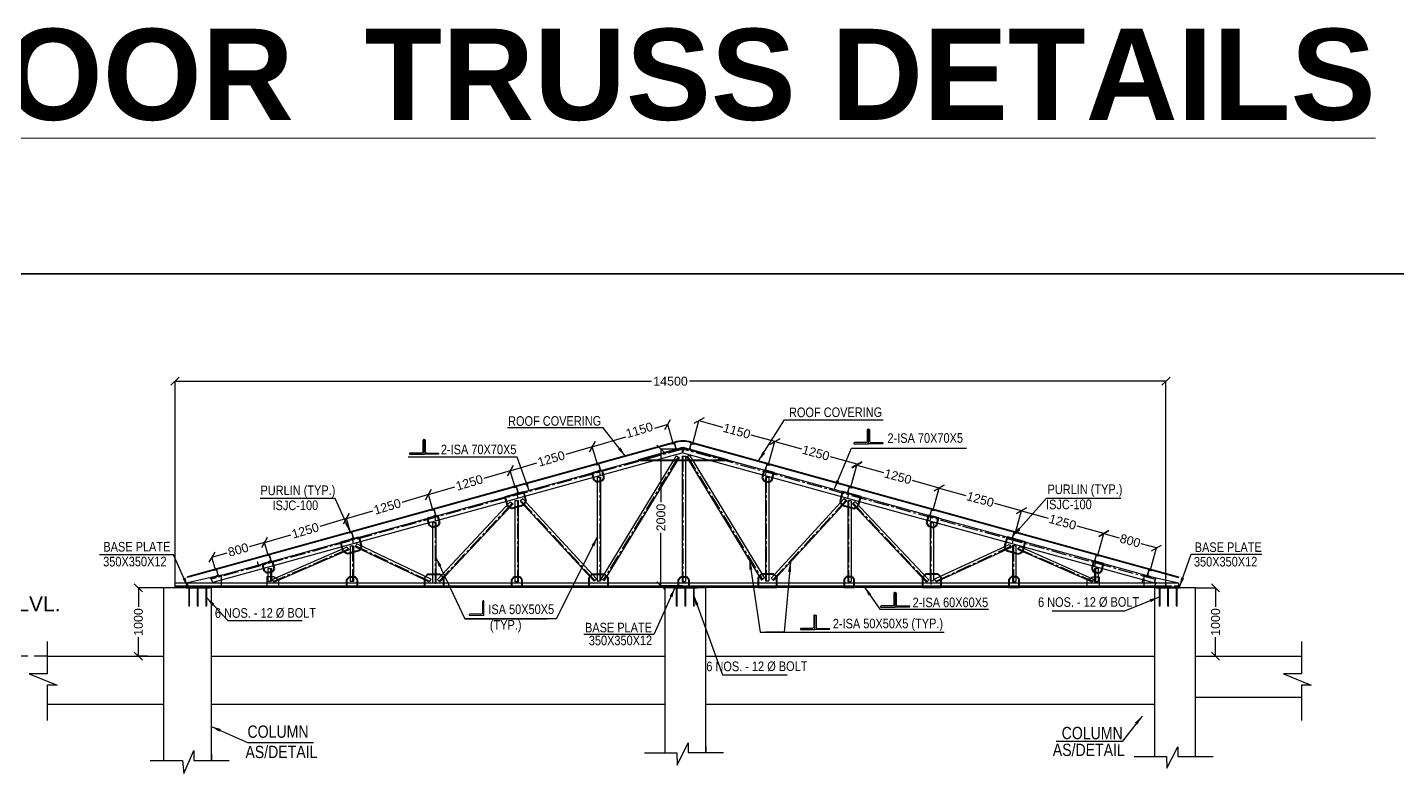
# Model space of a CAD drawing. Header units: inches. Extents: x 1789308 to 1948517, y 1504002 to 1708835.
# Drawn here: x 1866865 to 1896941, y 1580727 to 1597188 of the extents above; entities that cross this region are included whole.
import ezdxf
from ezdxf.enums import TextEntityAlignment as Align

# ---------------------------------------------------------------- set-up
doc = ezdxf.new("R2010")
doc.units = ezdxf.units.IN
doc.header["$LTSCALE"] = 0.015
doc.header["$MEASUREMENT"] = 0
doc.header["$PDMODE"] = 34
doc.header["$PDSIZE"] = -0.1
for name, pattern in [('CENTER2', [1.125, 0.75, -0.125, 0.125, -0.125]), ('DASHED2', [0.375, 0.25, -0.125]), ('{ Leader Line}', [0])]:
    doc.linetypes.add(name, pattern=pattern)
for name, color, linetype in [('DIM - GRID - STR', 7, 'Continuous'), ('DIM DEM', 191, 'Continuous'), ('ISA 75X75X6', 104, 'Continuous'), ('SHIFTING - STR', 1, 'Continuous'), ('TITLE', 7, 'Continuous')]:
    doc.layers.add(name, color=color, linetype=linetype)
for name, color, linetype, lineweight in [('PLATE', 1, 'Continuous', 25), ('TEXT', 7, 'Continuous', 5), ('TRUSS', 82, 'Continuous', 25)]:
    doc.layers.add(name, color=color, linetype=linetype, lineweight=lineweight)
doc.styles.add('arial', font='ARIALN.TTF')
doc.styles.add('ARIAL NARROW', font='ARIALN.TTF')
doc.styles.add('PRADEEP - STR', font='swissel.ttf')
doc.styles.add('ROMAND', font='arial.ttf')
doc.dimstyles.new('GRID DIM', dxfattribs={"dimtxt": 350, "dimasz": 250, "dimexe": 0.1, "dimexo": 0.1, "dimgap": 0.09, "dimtad": 0, "dimdec": 0, "dimzin": 0, "dimdsep": 46, "dimtxsty": 'PRADEEP - STR', "dimblk": 'OBLIQUE', "dimcen": 0.09, "dimclrd": 73, "dimclre": 73, "dimclrt": 256, "dimadec": 0, "dimazin": 0, "dimtfac": 1, "dimtdec": 0, "dimtofl": 0, "dimtmove": 1, "dimatfit": 3, "dimfxl": 1.25, "dimtolj": 1, "dimtzin": 0, "dimlwd": -1, "dimlwe": -1, "dimarcsym": 2})

# ---------------------------------------------------------------- blocks, each defined once
blk = doc.blocks.new('A$C533A03B5')
at = {"color": 4}
for p, q in [((-22, 100), (22, 100)), ((-22, 0), (-22, 100)), ((-22, 0), (22, 0)), ((-18, 18), (-18, 82)), ((-10, 91), (18, 95)), ((-10, 9), (18, 5)), ((22, 0), (22, 1))]:
    blk.add_line(p, q, dxfattribs=at)
for centre, radius, start, end in [((-9, 82), 9, 96, 180), ((-9, 18), 9, 180, 264), ((18, 99), 4.61, 276.5191, 8.9465), ((18, 1), 4.5, 0, 84)]:
    blk.add_arc(centre, radius, start, end, dxfattribs=at)
blk = doc.blocks.new('A$C1F354469')
at = {"layer": 'PLATE', "color": 3, "lineweight": 40}
for p, q in [((-75, 110), (-42, 149)), ((-75, 0), (-75, 110)), ((75, 0), (-75, 0)), ((-42, 149), (42, 149)), ((75, 110), (42, 149)), ((75, 110), (75, 0))]:
    blk.add_line(p, q, dxfattribs=at)
blk = doc.blocks.new('A$C67564977')
at = {"layer": 'PLATE', "color": 3, "lineweight": 40}
for p, q in [((-133, -37), (133, 37)), ((133, 37), (170, -99)), ((-95, -171), (-133, -37)), ((-35, -207), (-95, -171)), ((141, -158), (-35, -207)), ((141, -158), (170, -99))]:
    blk.add_line(p, q, dxfattribs=at)
blk = doc.blocks.new('A$C08990B8F')
at = {"layer": 'PLATE', "color": 3}
blk.add_lwpolyline([(88, 0), (88, 100), (12, 150), (-88, 150), (-88, 0)], close=True, dxfattribs=at)
blk = doc.blocks.new('A$C661F1956')
at = {"layer": 'PLATE', "color": 3, "lineweight": 40}
for p, q in [((0, 0), (-650, -183)), ((650, -179), (0, 0)), ((-650, -183), (650, -179))]:
    blk.add_line(p, q, dxfattribs=at)
blk = doc.blocks.new('A$C07EC1C7C')
at = {"layer": 'PLATE', "color": 1}
for p, q in [((-19, -5), (-517, -142)), ((516, -142), (19, -5))]:
    blk.add_line(p, q, dxfattribs=at)
at = {"layer": 'PLATE', "color": 3}
for points in [[(-6751, -2037), (-6751, -1862), (-7251, -1977), (-7251, -2037), (-6751, -2037)], [(6749, -2037), (6749, -1862), (7249, -1977), (7249, -2037), (6749, -2037)]]:
    blk.add_lwpolyline(points, dxfattribs=at)
at = {"layer": 'SHIFTING - STR', "color": 4, "ltscale": 1000}
for p, q in [((6920, -1909), (19, -5)), ((7249, -1977), (7249, -2037))]:
    blk.add_line(p, q, dxfattribs=at)
at = {"layer": 'SHIFTING - STR', "color": 5, "linetype": 'CENTER2', "ltscale": 20000}
for p, q in [((-2498, -812), (-3568, -1952)), ((-3705, -1956), (-4788, -1437))]:
    blk.add_line(p, q, dxfattribs=at)
at = {"layer": 'SHIFTING - STR', "color": 4, "ltscale": 1000}
for points in [[(-6881, -1971), (-6908, -1905), (-19, -5)], [(0, -73), (-6881, -1971)], [(-102, -119), (-1197, -1915)], [(-56, -140), (-1154, -1940)], [(-102, -119), (-56, -140)], [(0, -73), (-19, -5)], [(-14, -121), (-14, -1954)], [(-14, -121), (36, -121)], [(0, -73), (19, -5)], [(0, -73), (6901, -1977)], [(36, -121), (36, -1954)], [(97, -110), (51, -131)], [(51, -131), (1151, -1935)], [(97, -110), (1193, -1909)], [(-1255, -431), (-1255, -1947)], [(-1255, -431), (-1205, -431)], [(-1205, -431), (-1205, -1947)], [(1205, -434), (1205, -1947)], [(1255, -434), (1205, -434)], [(1255, -434), (1255, -1947)], [(-2527, -791), (-3594, -1928)], [(-2527, -791), (-2486, -820)], [(-2460, -771), (-2460, -1962)], [(-2460, -771), (-2410, -771)], [(-2410, -771), (-2410, -1962)], [(-2346, -746), (-2383, -780)], [(-1302, -1949), (-2383, -780)], [(-1265, -1915), (-2346, -746)], [(1289, -1907), (2359, -744)], [(1326, -1940), (2396, -777)], [(2359, -744), (2396, -777)], [(2410, -776), (2410, -1954)], [(2460, -776), (2410, -776)], [(2460, -776), (2460, -1954)], [(2520, -789), (2481, -820)], [(2520, -789), (3598, -1932)], [(-2486, -820), (-3557, -1962)], [(2481, -820), (3561, -1966)], [(-3665, -1092), (-3665, -1977)], [(-3665, -1092), (-3615, -1092)], [(-3615, -1092), (-3615, -1977)], [(3615, -1100), (3615, -1940)], [(3665, -1100), (3615, -1100)], [(3665, -1100), (3665, -1940)], [(-4918, -1454), (-6007, -1928)], [(-4888, -1495), (-5983, -1966)], [(-4918, -1454), (-4888, -1495)], [(-4870, -1436), (-4870, -1954)], [(-4870, -1436), (-4820, -1436)], [(-4820, -1436), (-4820, -1954)], [(-4771, -1406), (-4795, -1449)], [(-3688, -1922), (-3709, -1964), (-4795, -1449)], [(-3688, -1922), (-4771, -1406)], [(3685, -1918), (4772, -1413)], [(3706, -1961), (4806, -1452)], [(4772, -1413), (4806, -1452)], [(4869, -1436), (4819, -1436)], [(4820, -1436), (4820, -1957)], [(4869, -1436), (4870, -1957)], [(4930, -1446), (4895, -1484)], [(4895, -1484), (5986, -1960)], [(4930, -1446), (6017, -1926)], [(-6074, -1764), (-6074, -1951)], [(-6074, -1764), (-6024, -1764)], [(-6024, -1764), (-6024, -1951)], [(6024, -1764), (6024, -1958)], [(6074, -1764), (6024, -1764)], [(6074, -1764), (6074, -1958)], [(-7251, -1977), (7249, -1977)], [(-7251, -2037), (-7251, -1977)], [(-7251, -1977), (-7251, -2037)], [(-6074, -1951), (-6024, -1951)], [(-5983, -1966), (-6007, -1928)], [(-4820, -1954), (-4870, -1954)], [(-3557, -1962), (-3594, -1928)], [(-2410, -1962), (-2460, -1962)], [(-1265, -1915), (-1302, -1949)], [(-1255, -1947), (-1205, -1947)], [(-1197, -1915), (-1154, -1940)], [(-14, -1954), (36, -1954)], [(1193, -1909), (1151, -1935)], [(1205, -1947), (1255, -1947)], [(1289, -1907), (1326, -1940)], [(2410, -1954), (2460, -1954)], [(3561, -1966), (3598, -1932)], [(3615, -1940), (3665, -1940)], [(3706, -1961), (3685, -1918)], [(4820, -1957), (4870, -1957)], [(5986, -1960), (6017, -1926)], [(6024, -1958), (6074, -1958)], [(6901, -1977), (6920, -1909)], [(-7251, -2037), (7249, -2037)]]:
    blk.add_lwpolyline(points, dxfattribs=at)
at = {"layer": 'SHIFTING - STR', "color": 5, "linetype": 'CENTER2', "ltscale": 20000}
for points in [[(6915, -1928), (0, -20), (-6901, -1923)], [(-69, -134), (-1166, -1933)], [(0, -121), (0, -1954)], [(64, -125), (1162, -1928)], [(-1219, -431), (-1219, -1947)], [(1219, -434), (1219, -1947)], [(-2424, -771), (-2424, -1962)], [(-1291, -1939), (-2373, -771)], [(1316, -1931), (2386, -768)], [(2424, -776), (2424, -1954)], [(2491, -810), (3571, -1956)], [(-3629, -1092), (-3629, -2020)], [(3629, -1100), (3629, -2020)], [(-4896, -1483), (-5991, -1954)], [(-4834, -1436), (-4834, -1954)], [(3702, -1953), (4796, -1441)], [(4834, -1436), (4834, -1957)], [(4904, -1474), (5993, -1948)], [(-6038, -1764), (-6038, -1951)], [(6038, -1764), (6038, -1958)], [(-7251, -2020), (7249, -2020)]]:
    blk.add_lwpolyline(points, dxfattribs=at)
at = {"layer": 'TRUSS', "color": 1}
blk.add_line((7249, -1886), (7249, -1896), dxfattribs=at)
for points in [[(-123, 80), (-7251, -1886)], [(-120, 71), (-7251, -1896)], [(120, 71), (7249, -1896)], [(123, 80), (7249, -1886)], [(-7251, -1896), (-7251, -1886)]]:
    blk.add_lwpolyline(points, dxfattribs=at)
for radius, start, end in [(341, 68.8447, 111.1552), (331, 68.7587, 111.2413)]:
    blk.add_arc((0, -238), radius, start, end, dxfattribs=at)
at = {"layer": 'PLATE'}
for name, p in [('A$C661F1956', (0, 0)), ('A$C67564977', (-2469, -681)), ('A$C67564977', (-4876, -1345)), ('A$C08990B8F', (-6002, -2037)), ('A$C1F354469', (-4845, -2037)), ('A$C1F354469', (-2432, -2037)), ('A$C1F354469', (11, -2037))]:
    blk.add_blockref(name, p, dxfattribs=at)
for name, p, rotation in [('A$C1F354469', (-1258, -347), 195.4194213504711), ('A$C1F354469', (-3667, -1011), 195.4194213504711), ('A$C1F354469', (-6083, -1678), 195.4194213504158), ('A$C67564977', (-3641, -2037), 164.5751221282037), ('A$C67564977', (-1237, -2037), 164.5751221282037)]:
    blk.add_blockref(name, p, dxfattribs=dict(at, rotation=rotation))
at = {"layer": 'PLATE', "xscale": -1}
for name, p, rotation in [('A$C1F354469', (1258, -347), 164.5805786495289), ('A$C1F354469', (3667, -1011), 164.5805786495289), ('A$C67564977', (1237, -2037), 195.4248778717964), ('A$C67564977', (3641, -2037), 195.4248778717964), ('A$C1F354469', (6083, -1678), 164.5805786495841)]:
    blk.add_blockref(name, p, dxfattribs=dict(at, rotation=rotation))
for name, p in [('A$C67564977', (2469, -681)), ('A$C67564977', (4876, -1345)), ('A$C1F354469', (2432, -2037)), ('A$C1F354469', (4845, -2037)), ('A$C08990B8F', (6002, -2037))]:
    blk.add_blockref(name, p, dxfattribs=at)
at = {"layer": 'TRUSS', "xscale": -1, "rotation": 15.42487787149558}
for p in [(-115, -32), (-1224, -338), (-2429, -670), (-3634, -1002), (-4839, -1335), (-6044, -1667), (-6817, -1880)]:
    blk.add_blockref('A$C533A03B5', p, dxfattribs=at)
at = {"layer": 'TRUSS', "rotation": 344.5751221285044}
for p in [(115, -32), (1224, -338), (2429, -670), (3634, -1003), (4839, -1335), (6044, -1668), (6815, -1880)]:
    blk.add_blockref('A$C533A03B5', p, dxfattribs=at)
blk = doc.blocks.new('A$C04F76162')
at = {"layer": 'TRUSS', "color": 1}
for points in [[(-175, 12), (175, 12)], [(-175, 0), (175, 0)]]:
    blk.add_lwpolyline(points, dxfattribs=at)
blk.add_lwpolyline([(-175, 12), (175, 12), (175, 0), (-175, 0)], close=True, dxfattribs=at)
blk = doc.blocks.new('_Oblique')
at = {"color": 0, "linetype": 'ByBlock', "lineweight": -2}
blk.add_line((-0.5, -0.5), (0.5, 0.5), dxfattribs=at)
blk = doc.blocks.new('A$C02755AB6')
at = {"layer": 'ISA 75X75X6', "color": 2}
blk.add_lwpolyline([(-0.0054, 0.0634), (-0.0054, 0.0117, -0.414214), (-0.0117, 0.0054), (-0.0635, 0.0054, 0.414214), (-0.0675, 0.0013), (-0.0675, 0), (0, 0), (0, 0.0675), (-0.0014, 0.0675, 0.414214)], format="xyb", close=True, dxfattribs=at)
blk = doc.blocks.new('*D242')
at = {"layer": 'Defpoints', "color": 0, "transparency": 16777216}
for p in [(1855382, 1597013), (1840882, 1594019), (1855382, 1594019)]:
    blk.add_point(p, dxfattribs=at)
at = {"layer": 'DIM - GRID - STR', "color": 73, "linetype": 'ByBlock', "transparency": 16777216}
for p, q in [((1840882, 1594020), (1840882, 1597013)), ((1840882, 1597013), (1847854, 1597013)), ((1855382, 1597013), (1848410, 1597013)), ((1855382, 1594020), (1855382, 1597013))]:
    blk.add_line(p, q, dxfattribs=at)
at = {"layer": 'DIM - GRID - STR', "color": 73, "transparency": 16777216, "xscale": 120, "yscale": 120, "zscale": 120, "rotation": 180}
blk.add_blockref('_Oblique', (1840882, 1597013), dxfattribs=at)
at = {"layer": 'DIM - GRID - STR', "color": 73, "transparency": 16777216, "xscale": 120, "yscale": 120, "zscale": 120}
blk.add_blockref('_Oblique', (1855382, 1597013), dxfattribs=at)
at = {"layer": 'DIM - GRID - STR', "transparency": 16777216, "insert": (1848132, 1597013), "char_height": 130, "attachment_point": 5, "style": 'PRADEEP - STR'}
blk.add_mtext('\\A1;14500', dxfattribs=at)
blk = doc.blocks.new('*D311')
at = {"layer": 'Defpoints', "color": 0, "transparency": 16777216}
for p in [(7165, 1700), (7459, 1700), (7454, 700)]:
    blk.add_point(p, dxfattribs=at)
at = {"layer": 'DIM - GRID - STR', "color": 73, "linetype": 'ByBlock', "transparency": 16777216}
for p, q in [((7165, 1700), (7459, 1700)), ((7459, 1700), (7459, 1420)), ((7459, 700), (7459, 980)), ((7454, 700), (7459, 700))]:
    blk.add_line(p, q, dxfattribs=at)
at = {"layer": 'DIM - GRID - STR', "color": 73, "transparency": 16777216, "xscale": 120, "yscale": 120, "zscale": 120}
for p, rotation in [((7459, 1700), 90), ((7459, 700), 270)]:
    blk.add_blockref('_Oblique', p, dxfattribs=dict(at, rotation=rotation))
at = {"layer": 'DIM - GRID - STR', "transparency": 16777216, "insert": (7459, 1200), "char_height": 130, "attachment_point": 5, "rotation": 90, "style": 'PRADEEP - STR'}
blk.add_mtext('\\A1;1000', dxfattribs=at)
blk = doc.blocks.new('A$C1B5B027A')
at = {"layer": 'TRUSS', "color": 3}
blk.add_line((-13, 0), (13, 0), dxfattribs=at)
for points in [[(13, 14), (-13, 14)], [(-8, 0), (-8, -273), (6, -273), (6, 0)]]:
    blk.add_lwpolyline(points, dxfattribs=at)
at = {"layer": 'TRUSS', "color": 1, "linetype": 'CENTER2', "ltscale": 1500}
blk.add_lwpolyline([(-1, 22), (-1, -283)], dxfattribs=at)
at = {"layer": 'TRUSS', "color": 3}
for centre, start, end in [((-7, 7), 134.8035, 231.6243), ((7, 7), 308.3757, 45.1965)]:
    blk.add_arc(centre, 9.53, start, end, dxfattribs=at)
blk = doc.blocks.new('*D312')
at = {"layer": 'Defpoints', "color": 0, "transparency": 16777216}
for p in [(-8303, 1700), (-7816, 1700), (-8168, 700)]:
    blk.add_point(p, dxfattribs=at)
at = {"layer": 'DIM - GRID - STR', "color": 73, "linetype": 'ByBlock', "transparency": 16777216}
for p, q in [((-7816, 1700), (-8303, 1700)), ((-8303, 1700), (-8303, 1420)), ((-8303, 700), (-8303, 980)), ((-8168, 700), (-8303, 700))]:
    blk.add_line(p, q, dxfattribs=at)
at = {"layer": 'DIM - GRID - STR', "color": 73, "transparency": 16777216, "xscale": 120, "yscale": 120, "zscale": 120}
for p, rotation in [((-8303, 1700), 90), ((-8303, 700), 270)]:
    blk.add_blockref('_Oblique', p, dxfattribs=dict(at, rotation=rotation))
at = {"layer": 'DIM - GRID - STR', "transparency": 16777216, "insert": (-8303, 1200), "char_height": 130, "attachment_point": 5, "rotation": 90, "style": 'PRADEEP - STR'}
blk.add_mtext('\\A1;1000', dxfattribs=at)
blk = doc.blocks.new('*D313')
at = {"layer": 'Defpoints', "color": 0, "transparency": 16777216}
for p in [(-334, 3729), (-657, 1729), (-335, 1729)]:
    blk.add_point(p, dxfattribs=at)
at = {"layer": 'DIM - GRID - STR', "color": 73, "linetype": 'ByBlock', "transparency": 16777216}
for p, q in [((-334, 3729), (-657, 3729)), ((-657, 3729), (-657, 2953)), ((-657, 1729), (-657, 2505)), ((-335, 1729), (-657, 1729))]:
    blk.add_line(p, q, dxfattribs=at)
at = {"layer": 'DIM - GRID - STR', "color": 73, "transparency": 16777216, "xscale": 120, "yscale": 120, "zscale": 120}
for p, rotation in [((-657, 3729), 90), ((-657, 1729), 270)]:
    blk.add_blockref('_Oblique', p, dxfattribs=dict(at, rotation=rotation))
at = {"layer": 'DIM - GRID - STR', "transparency": 16777216, "insert": (-657, 2729), "char_height": 130, "attachment_point": 5, "rotation": 90, "style": 'PRADEEP - STR'}
blk.add_mtext('\\A1;2000', dxfattribs=at)
blk = doc.blocks.new('*D314')
at = {"layer": 'Defpoints', "color": 0, "transparency": 16777216}
for p in [(-482, 3832), (-1661, 3765), (-1586, 3508)]:
    blk.add_point(p, dxfattribs=at)
at = {"layer": 'DIM - GRID - STR', "color": 73, "linetype": 'ByBlock', "transparency": 16777216}
for p, q in [((-558, 4089), (-751, 4032)), ((-482, 3832), (-558, 4089)), ((-1661, 3765), (-1172, 3908)), ((-1586, 3508), (-1661, 3765))]:
    blk.add_line(p, q, dxfattribs=at)
at = {"layer": 'DIM - GRID - STR', "color": 73, "transparency": 16777216, "xscale": 120, "yscale": 120, "zscale": 120}
for p, rotation in [((-558, 4089), 16.37141767547914), ((-1661, 3765), 196.3714176754792)]:
    blk.add_blockref('_Oblique', p, dxfattribs=dict(at, rotation=rotation))
at = {"layer": 'DIM - GRID - STR', "transparency": 16777216, "insert": (-972, 4008), "char_height": 130, "attachment_point": 5, "rotation": 16.3714, "style": 'PRADEEP - STR'}
blk.add_mtext('\\A1;1150', dxfattribs=at)
blk = doc.blocks.new('*D315')
at = {"layer": 'Defpoints', "color": 0, "transparency": 16777216}
for p in [(-2861, 3414), (-1586, 3508), (-2791, 3175)]:
    blk.add_point(p, dxfattribs=at)
at = {"layer": 'DIM - GRID - STR', "color": 73, "linetype": 'ByBlock', "transparency": 16777216}
for p, q in [((-1661, 3765), (-2050, 3651)), ((-1586, 3508), (-1661, 3765)), ((-2861, 3414), (-2471, 3528)), ((-2791, 3175), (-2861, 3414))]:
    blk.add_line(p, q, dxfattribs=at)
at = {"layer": 'DIM - GRID - STR', "color": 73, "transparency": 16777216, "xscale": 120, "yscale": 120, "zscale": 120}
for p, rotation in [((-1661, 3765), 16.29570665931574), ((-2861, 3414), 196.2957066593157)]:
    blk.add_blockref('_Oblique', p, dxfattribs=dict(at, rotation=rotation))
at = {"layer": 'DIM - GRID - STR', "transparency": 16777216, "insert": (-2261, 3589), "char_height": 130, "attachment_point": 5, "rotation": 16.2957, "style": 'PRADEEP - STR'}
blk.add_mtext('\\A1;1250', dxfattribs=at)
blk = doc.blocks.new('*D316')
at = {"layer": 'Defpoints', "color": 0, "transparency": 16777216}
for p in [(-4060, 3063), (-2791, 3175), (-3996, 2843)]:
    blk.add_point(p, dxfattribs=at)
at = {"layer": 'DIM - GRID - STR', "color": 73, "linetype": 'ByBlock', "transparency": 16777216}
for p, q in [((-2861, 3414), (-3250, 3300)), ((-2791, 3175), (-2861, 3414)), ((-4060, 3063), (-3671, 3177)), ((-3996, 2843), (-4060, 3063))]:
    blk.add_line(p, q, dxfattribs=at)
at = {"layer": 'DIM - GRID - STR', "color": 73, "transparency": 16777216, "xscale": 120, "yscale": 120, "zscale": 120}
for p, rotation in [((-2861, 3414), 16.29570665931574), ((-4060, 3063), 196.2957066593157)]:
    blk.add_blockref('_Oblique', p, dxfattribs=dict(at, rotation=rotation))
at = {"layer": 'DIM - GRID - STR', "transparency": 16777216, "insert": (-3460, 3239), "char_height": 130, "attachment_point": 5, "rotation": 16.2957, "style": 'PRADEEP - STR'}
blk.add_mtext('\\A1;1250', dxfattribs=at)
blk = doc.blocks.new('*D317')
at = {"layer": 'Defpoints', "color": 0, "transparency": 16777216}
for p in [(-3996, 2843), (-5260, 2713), (-5201, 2510)]:
    blk.add_point(p, dxfattribs=at)
at = {"layer": 'DIM - GRID - STR', "color": 73, "linetype": 'ByBlock', "transparency": 16777216}
for p, q in [((-4060, 3063), (-4449, 2950)), ((-3996, 2843), (-4060, 3063)), ((-5260, 2713), (-4871, 2826)), ((-5201, 2510), (-5260, 2713))]:
    blk.add_line(p, q, dxfattribs=at)
at = {"layer": 'DIM - GRID - STR', "color": 73, "transparency": 16777216, "xscale": 120, "yscale": 120, "zscale": 120}
for p, rotation in [((-4060, 3063), 16.29570665931574), ((-5260, 2713), 196.2957066593157)]:
    blk.add_blockref('_Oblique', p, dxfattribs=dict(at, rotation=rotation))
at = {"layer": 'DIM - GRID - STR', "transparency": 16777216, "insert": (-4660, 2888), "char_height": 130, "attachment_point": 5, "rotation": 16.2957, "style": 'PRADEEP - STR'}
blk.add_mtext('\\A1;1250', dxfattribs=at)
blk = doc.blocks.new('*D318')
at = {"layer": 'Defpoints', "color": 0, "transparency": 16777216}
for p in [(-5201, 2510), (-6460, 2362), (-6406, 2178)]:
    blk.add_point(p, dxfattribs=at)
at = {"layer": 'DIM - GRID - STR', "color": 73, "linetype": 'ByBlock', "transparency": 16777216}
for p, q in [((-5260, 2713), (-5649, 2599)), ((-5201, 2510), (-5260, 2713)), ((-6460, 2362), (-6070, 2476)), ((-6406, 2178), (-6460, 2362))]:
    blk.add_line(p, q, dxfattribs=at)
at = {"layer": 'DIM - GRID - STR', "color": 73, "transparency": 16777216, "xscale": 120, "yscale": 120, "zscale": 120}
for p, rotation in [((-5260, 2713), 16.29570665931574), ((-6460, 2362), 196.2957066593157)]:
    blk.add_blockref('_Oblique', p, dxfattribs=dict(at, rotation=rotation))
at = {"layer": 'DIM - GRID - STR', "transparency": 16777216, "insert": (-5860, 2537), "char_height": 130, "attachment_point": 5, "rotation": 16.2957, "style": 'PRADEEP - STR'}
blk.add_mtext('\\A1;1250', dxfattribs=at)
blk = doc.blocks.new('*D319')
at = {"layer": 'Defpoints', "color": 0, "transparency": 16777216}
for p in [(2122, 3175), (3415, 3160), (3327, 2842)]:
    blk.add_point(p, dxfattribs=at)
at = {"layer": 'DIM - GRID - STR', "color": 73, "linetype": 'ByBlock', "transparency": 16777216}
for p, q in [((2122, 3175), (2210, 3493)), ((2210, 3493), (2600, 3385)), ((3415, 3160), (3024, 3268)), ((3327, 2843), (3415, 3161))]:
    blk.add_line(p, q, dxfattribs=at)
at = {"layer": 'DIM - GRID - STR', "color": 73, "transparency": 16777216, "xscale": 120, "yscale": 120, "zscale": 120}
for p, rotation in [((2210, 3493), 164.5751221282006), ((3415, 3160), 344.5751221282006)]:
    blk.add_blockref('_Oblique', p, dxfattribs=dict(at, rotation=rotation))
at = {"layer": 'DIM - GRID - STR', "transparency": 16777216, "insert": (2812, 3327), "char_height": 130, "attachment_point": 5, "rotation": 344.5751, "style": 'PRADEEP - STR'}
blk.add_mtext('\\A1;1250', dxfattribs=at)
blk = doc.blocks.new('*D320')
at = {"layer": 'Defpoints', "color": 0, "transparency": 16777216}
for p in [(3327, 2842), (4619, 2828), (4531, 2510)]:
    blk.add_point(p, dxfattribs=at)
at = {"layer": 'DIM - GRID - STR', "color": 73, "linetype": 'ByBlock', "transparency": 16777216}
for p, q in [((3327, 2843), (3415, 3160)), ((3414, 3160), (3805, 3052)), ((4619, 2828), (4228, 2936)), ((4531, 2510), (4619, 2828))]:
    blk.add_line(p, q, dxfattribs=at)
at = {"layer": 'DIM - GRID - STR', "color": 73, "transparency": 16777216, "xscale": 120, "yscale": 120, "zscale": 120}
for p, rotation in [((3414, 3160), 164.5751221234735), ((4619, 2828), 344.5751221234735)]:
    blk.add_blockref('_Oblique', p, dxfattribs=dict(at, rotation=rotation))
at = {"layer": 'DIM - GRID - STR', "transparency": 16777216, "insert": (4017, 2994), "char_height": 130, "attachment_point": 5, "rotation": 344.5751, "style": 'PRADEEP - STR'}
blk.add_mtext('\\A1;1250', dxfattribs=at)
blk = doc.blocks.new('*D321')
at = {"layer": 'Defpoints', "color": 0, "transparency": 16777216}
for p in [(4531, 2510), (5824, 2495), (5736, 2178)]:
    blk.add_point(p, dxfattribs=at)
at = {"layer": 'DIM - GRID - STR', "color": 73, "linetype": 'ByBlock', "transparency": 16777216}
for p, q in [((4531, 2510), (4619, 2828)), ((4619, 2828), (5010, 2720)), ((5824, 2495), (5433, 2603)), ((5736, 2178), (5824, 2495))]:
    blk.add_line(p, q, dxfattribs=at)
at = {"layer": 'DIM - GRID - STR', "color": 73, "transparency": 16777216, "xscale": 120, "yscale": 120, "zscale": 120}
for p, rotation in [((4619, 2828), 164.5751221234735), ((5824, 2495), 344.5751221234735)]:
    blk.add_blockref('_Oblique', p, dxfattribs=dict(at, rotation=rotation))
at = {"layer": 'DIM - GRID - STR', "transparency": 16777216, "insert": (5222, 2662), "char_height": 130, "attachment_point": 5, "rotation": 344.5751, "style": 'PRADEEP - STR'}
blk.add_mtext('\\A1;1250', dxfattribs=at)
blk = doc.blocks.new('*D322')
at = {"layer": 'Defpoints', "color": 0, "transparency": 16777216}
for p in [(-192, 3813), (1009, 3840), (917, 3507)]:
    blk.add_point(p, dxfattribs=at)
at = {"layer": 'DIM - GRID - STR', "color": 73, "linetype": 'ByBlock', "transparency": 16777216}
for p, q in [((-192, 3813), (-100, 4146)), ((-100, 4146), (242, 4051)), ((1009, 3840), (666, 3934)), ((917, 3508), (1009, 3840))]:
    blk.add_line(p, q, dxfattribs=at)
at = {"layer": 'DIM - GRID - STR', "color": 73, "transparency": 16777216, "xscale": 120, "yscale": 120, "zscale": 120}
for p, rotation in [((-100, 4146), 164.5751221282044), ((1009, 3840), 344.5751221282044)]:
    blk.add_blockref('_Oblique', p, dxfattribs=dict(at, rotation=rotation))
at = {"layer": 'DIM - GRID - STR', "transparency": 16777216, "insert": (454, 3993), "char_height": 130, "attachment_point": 5, "rotation": 344.5751, "style": 'PRADEEP - STR'}
blk.add_mtext('\\A1;1150', dxfattribs=at)
blk = doc.blocks.new('*D323')
at = {"layer": 'Defpoints', "color": 0, "transparency": 16777216}
for p in [(917, 3507), (2213, 3507), (2148, 3271)]:
    blk.add_point(p, dxfattribs=at)
at = {"layer": 'DIM - GRID - STR', "color": 73, "linetype": 'ByBlock', "transparency": 16777216}
for p, q in [((917, 3508), (1009, 3840)), ((1009, 3840), (1399, 3732)), ((2213, 3507), (1823, 3615)), ((2148, 3271), (2214, 3507))]:
    blk.add_line(p, q, dxfattribs=at)
at = {"layer": 'DIM - GRID - STR', "color": 73, "transparency": 16777216, "xscale": 120, "yscale": 120, "zscale": 120}
for p, rotation in [((1009, 3840), 164.5751221234735), ((2213, 3507), 344.5751221234735)]:
    blk.add_blockref('_Oblique', p, dxfattribs=dict(at, rotation=rotation))
at = {"layer": 'DIM - GRID - STR', "transparency": 16777216, "insert": (1611, 3674), "char_height": 130, "attachment_point": 5, "rotation": 344.5751, "style": 'PRADEEP - STR'}
blk.add_mtext('\\A1;1250', dxfattribs=at)
blk = doc.blocks.new('*D324')
at = {"layer": 'Defpoints', "color": 0, "transparency": 16777216}
for p in [(-6457, 2363), (-6406, 2178), (-7177, 1965)]:
    blk.add_point(p, dxfattribs=at)
at = {"layer": 'DIM - GRID - STR', "color": 73, "linetype": 'ByBlock', "transparency": 16777216}
for p, q in [((-7228, 2150), (-7002, 2212)), ((-6457, 2363), (-6682, 2300)), ((-6406, 2178), (-6457, 2363)), ((-7177, 1965), (-7228, 2150))]:
    blk.add_line(p, q, dxfattribs=at)
at = {"layer": 'DIM - GRID - STR', "color": 73, "transparency": 16777216, "xscale": 120, "yscale": 120, "zscale": 120}
for p, rotation in [((-6457, 2363), 15.41951506947383), ((-7228, 2150), 195.4195150694738)]:
    blk.add_blockref('_Oblique', p, dxfattribs=dict(at, rotation=rotation))
at = {"layer": 'DIM - GRID - STR', "transparency": 16777216, "insert": (-6842, 2256), "char_height": 130, "attachment_point": 5, "rotation": 15.4195, "style": 'PRADEEP - STR'}
blk.add_mtext('\\A1;800', dxfattribs=at)
blk = doc.blocks.new('*D325')
at = {"layer": 'Defpoints', "color": 0, "transparency": 16777216}
for p in [(6596, 2283), (5736, 2178), (6508, 1965)]:
    blk.add_point(p, dxfattribs=at)
at = {"layer": 'DIM - GRID - STR', "color": 73, "linetype": 'ByBlock', "transparency": 16777216}
for p, q in [((5736, 2178), (5824, 2495)), ((5824, 2495), (6050, 2433)), ((6596, 2283), (6370, 2345)), ((6508, 1965), (6596, 2283))]:
    blk.add_line(p, q, dxfattribs=at)
at = {"layer": 'DIM - GRID - STR', "color": 73, "transparency": 16777216, "xscale": 120, "yscale": 120, "zscale": 120}
for p, rotation in [((5824, 2495), 164.5751221284438), ((6596, 2283), 344.5751221284439)]:
    blk.add_blockref('_Oblique', p, dxfattribs=dict(at, rotation=rotation))
at = {"layer": 'DIM - GRID - STR', "transparency": 16777216, "insert": (6210, 2389), "char_height": 130, "attachment_point": 5, "rotation": 344.5751, "style": 'PRADEEP - STR'}
blk.add_mtext('\\A1;800', dxfattribs=at)
blk = doc.blocks.new('A$C4C186FB1')
at = {"layer": 'TRUSS'}
for name, p in [('A$C04F76162', (0, 0)), ('A$C1B5B027A', (-124, 12)), ('A$C1B5B027A', (1, 12)), ('A$C1B5B027A', (126, 12))]:
    blk.add_blockref(name, p, dxfattribs=at)
blk = doc.blocks.new('A$C0C377A4A')
blk.add_lwpolyline([(6386.2, 1772), (6404.8, 1839.5)])
at = {"layer": 'SHIFTING - STR', "color": 4, "ltscale": 1000}
blk.add_line((6733.9, 1772), (6733.9, 1712), dxfattribs=at)
for points in [[(-7766.1, 1772), (6733.9, 1772)], [(-7766.1, 1712), (-7766.1, 1772)], [(-7766.1, 1712), (6733.9, 1712)]]:
    blk.add_lwpolyline(points, dxfattribs=at)
at = {"layer": 'SHIFTING - STR', "color": 5, "linetype": 'CENTER2', "ltscale": 20000}
blk.add_lwpolyline([(-7766.1, 1729), (6733.9, 1729)], dxfattribs=at)
at = {"layer": 'SHIFTING - STR', "color": 5, "linetype": 'DASHED2', "ltscale": 50000}
blk.add_lwpolyline([(-9638.4, 700), (-12740.1, 700)], dxfattribs=at)
at = {"layer": 'TRUSS', "color": 1}
blk.add_line((6733.9, 1862.8), (6733.9, 1852.4), dxfattribs=at)
for points in [[(-456.7, 3828.9), (-7585, 1862.8)], [(-453.6, 3819.4), (-7585, 1852.4)], [(-213.7, 3819.4), (6915, 1852.4)], [(-210.6, 3828.9), (6915, 1862.8)], [(-7766.1, 1852.4), (-7766.1, 1862.8)]]:
    blk.add_lwpolyline(points, dxfattribs=at)
at = {"layer": 'TRUSS'}
for points in [[(-333.7, 3676.1), (-352.3, 3743.6)], [(-333.7, 3676.1), (-315, 3743.6)], [(-333.7, 3676.1), (-315, 3743.6)], [(-1538.6, 3343.6), (-1557.3, 3411.1)], [(871.3, 3343.6), (889.9, 3411.1)], [(-2743.6, 3011.2), (-2762.2, 3078.6)], [(2076.3, 3011.2), (2094.9, 3078.6)], [(-3948.6, 2678.7), (-3967.2, 2746.2)], [(3281.3, 2678.7), (3299.9, 2746.2)], [(3281.3, 2678.7), (3299.9, 2746.2)], [(-5153.6, 2346.2), (-5172.2, 2413.7)], [(4486.2, 2346.2), (4504.9, 2413.7)], [(4486.2, 2346.2), (4504.9, 2413.7)], [(-6539.6, 2013.8), (-6558.3, 2081.2)], [(5691.2, 2013.8), (5709.8, 2081.2)], [(5691.2, 2013.8), (5709.8, 2081.2)], [(6570.5, 1721.2), (6589.1, 1788.7)]]:
    blk.add_lwpolyline(points, dxfattribs=at)
at = {"layer": 'TRUSS', "color": 4}
for points in [[(-7235, -731.7), (-7235, -823.6), (-7235, 1700), (-7935, 1700), (-7935, -823.6)], [(0, -619), (0, -710.9), (0, 1700), (-600, 1700), (-600, -710.9)], [(7165, -769.5), (7165, 1700), (6564.8, 1700), (6564.8, -769.5), (6741, -769.5)], [(-9638.4, 913.6), (-9638.4, 440.3), (-9900.5, 440.3), (-9493.2, 274.5), (-9636.2, 274.5), (-9636.2, -241.9)], [(8715.6, 913.6), (8715.6, 440.3), (8453.5, 440.3), (8860.8, 274.5), (8717.8, 274.5), (8717.8, -241.9)], [(-9638.4, 700), (-7935, 700)], [(-7235, 700), (-600, 700)], [(0, 700), (6565, 700)], [(7165, 700), (8715.6, 700)], [(-9636.2, 0), (-7935, 0)], [(-7235, 0), (-600, 0)], [(0, 0), (6565, 0)], [(7165, 100), (8717.8, 100)], [(-897.3, -713), (-424, -713), (-417.8, -894.8), (-258.2, -567.8), (-258.2, -710.9), (258.2, -710.9)], [(-8132.3, -825.8), (-7659, -825.8), (-7640.2, -1016.1), (-7493.2, -680.5), (-7493.2, -823.6), (-6976.8, -823.6)], [(6267.7, -769.4), (6741, -769.4), (6744.1, -936.7), (6906.8, -624.2), (6906.8, -767.2), (7423.2, -767.2)]]:
    blk.add_lwpolyline(points, dxfattribs=at)
at = {"layer": 'TRUSS', "color": 1}
for radius, start, end in [(341, 68.84473, 111.15519), (331, 68.75874, 111.24126)]:
    blk.add_arc((-333.7, 3510.8), radius, start, end, dxfattribs=at)
at = {"lineweight": -3, "extrusion": (4.57411e-16, -0.000231777, 1), "xscale": 3150.000000000006, "yscale": 3150.000000000006, "zscale": 3150.000000000006, "rotation": 359.9608856788817}
for p in [(2379.7, 3808, -0.9), (-4122.3, 3655, -0.8), (2769.5, 1419.6, -0.3), (-3249.5, 1297.8, -0.3), (1597.3, 1089.6, -0.3)]:
    blk.add_blockref('A$C02755AB6', p, dxfattribs=at)
at = {"lineweight": -3, "extrusion": (-4.57411e-16, -0.000231777, 1), "xscale": -3150.000000000006, "rotation": 0.03911432111834756}
for p, yscale, zscale in [((2379.7, 3808, -0.9), 3150.000000000023, 3150.000000000023), ((-4122.3, 3655, -0.8), 3150.000000000024, 3150.000000000024), ((2769.5, 1419.6, -0.3), 3150.000000000023, 3150.000000000023), ((1597.3, 1089.6, -0.3), 3150.000000000025, 3150.000000000025)]:
    blk.add_blockref('A$C02755AB6', p, dxfattribs=dict(at, yscale=yscale, zscale=zscale))
at = {"layer": 'PLATE'}
for name, p in [('A$C07EC1C7C', (-333.7, 3748.7)), ('A$C4C186FB1', (-300, 1700))]:
    blk.add_blockref(name, p, dxfattribs=at)
at = {"layer": 'TRUSS', "rotation": 344.5751221285044}
for p in [(-218.6, 3717), (890.2, 3411), (2095.2, 3078.6), (3300.3, 2746.1), (4505.1, 2413.6), (5710.1, 2081.2)]:
    blk.add_blockref('A$C533A03B5', p, dxfattribs=at)
at = {"layer": 'TRUSS', "xscale": -1, "rotation": 15.42487787149558}
for p in [(-1557.6, 3411.1), (-2762.6, 3078.8), (-3967.7, 2746.4), (-5172.6, 2414.1), (-6377.6, 2081.7)]:
    blk.add_blockref('A$C533A03B5', p, dxfattribs=at)
at = {"layer": 'TRUSS'}
for name, p in [('A$C04F76162', (-7435, 1700)), ('A$C1B5B027A', (-7559.3, 1712)), ('A$C1B5B027A', (-7434.3, 1712)), ('A$C1B5B027A', (-7309.2, 1712)), ('A$C04F76162', (6765, 1700)), ('A$C1B5B027A', (6640.7, 1712)), ('A$C1B5B027A', (6765.7, 1712)), ('A$C1B5B027A', (6890.8, 1712))]:
    blk.add_blockref(name, p, dxfattribs=at)
at = {"layer": 'TEXT', "color": 2, "style": 'arial'}
for s, height, rotation, p in [('ROOF COVERING', 140, 0.13925, (-2211.7, 4141.3, 0)), ('ROOF COVERING', 140, 0.13925, (1899.3, 4268.4, 0)), ('2-ISA 70X70X5', 140, 0.13925, (3210.9, 3891.5, 0)), ('2-ISA 70X70X5', 140, 0.13925, (-3323.7, 3725.1, 0)), ('PURLIN (TYP.)', 140, 0.13925, (5548.5, 3142.7, 0)), ('PURLIN (TYP.)', 140, 0.13925, (-5968.9, 3127.3, 0)), ('ISJC-100', 140, 0.13925, (-6006, 2907.4, 0)), ('ISJC-100', 140, 0.13925, (5313.1, 2920.4, 0)), ('BASE PLATE ', 140, 0.13925, (-8303.5, 2302)), ('BASE PLATE ', 140, 0.13925, (7667.1, 2295.3)), ('350X350X12', 140, 0.13925, (-8354.7, 2084.5)), ('350X350X12', 140, 0.13925, (7606.6, 2082.8)), ('ISA 50X50X5', 140, 0.13925, (-2701.3, 1386.4, 0)), ('2-ISA 60X60X5', 140, 0.13925, (3578.9, 1487.3, 0)), ('(TYP.)', 140, 0.13925, (-2928.2, 1157.7, 0)), ('2-ISA 50X50X5 (TYP.)', 140, 0.13925, (2665.3, 1178.4, 0)), ('BASE PLATE ', 140, 0.13925, (-1255.5, 1119.4)), ('350X350X12', 140, 0.13925, (-1248.5, 931.1)), ('COLUMN', 180, 0.13925, (-6260, -402.6)), ('COLUMN', 180, 359.86075, (5654.5, -424.4)), ('AS/DETAIL', 180, 0.13925, (-6210, -700.1)), ('AS/DETAIL', 180, 359.86075, (5604.8, -670.9))]:
    blk.add_text(s, height=height, rotation=rotation, dxfattribs=at).set_placement(p, align=Align.MIDDLE_CENTER)
at = {"layer": 'TEXT', "color": 2, "char_height": 140, "width": 1462.29, "attachment_point": 2, "rotation": 0.13925, "style": 'arial'}
for insert in [(-6443.8, 1403.2, 0), (5601.1, 1562.6, 0), (747, 622.4, 0)]:
    blk.add_mtext('6 NOS. - 12 %%C BOLT ', dxfattribs=dict(at, insert=insert))
at = {"layer": 'TITLE', "linetype": '{ Leader Line}', "insert": (-12857.7, 1577.4, 0), "char_height": 220, "width": 4282.785, "attachment_point": 1, "rotation": 359.99771, "style": 'ROMAND'}
blk.add_mtext('TERRACE  FLOOR LVL. ', dxfattribs=at)
at = {"layer": 'DIM - GRID - STR'}
dim = blk.add_linear_dim(base=(6733.9, 4722.9), p1=(-7766.1, 1729), p2=(6733.9, 1729), dimstyle='GRID DIM', override={"dimtxt": 130, "dimasz": 120, "dimfxl": 0}, dxfattribs=at)
dim.commit()
dim.dimension.update_dxf_attribs({"geometry": '*D242', "text_midpoint": (-516.1, 4722.9), "insert": (-1848648.2, -1592290.4)})
dim = blk.add_linear_dim(base=(-1661.3, 3764.6), p1=(-482.2, 3831.8), p2=(-1585.8, 3507.6), angle=196.37142, dimstyle='GRID DIM', override={"dimtxt": 130, "dimasz": 120, "dimfxl": 0}, dxfattribs=at)
dim.commit()
dim.dimension.update_dxf_attribs({"geometry": '*D314', "text_midpoint": (-972.3, 4007.5), "dimtype": 161})
for p1, p2, distance, picture, middle in [((-192, 3813.4), (916.8, 3507.4), 344.7, '*D322', (454.1, 3992.7)), ((2121.8, 3175), (3326.8, 2842.5), 329.9, '*D319', (2812.1, 3326.7)), ((-7176.9, 1965), (-6405.7, 2177.7), 191.9, '*D324', (-6842.3, 2256.4)), ((5736.4, 2177.6), (6507.9, 1964.8), 329.6, '*D325', (6209.8, 2388.9))]:
    dim = blk.add_aligned_dim(p1=p1, p2=p2, distance=distance, dimstyle='GRID DIM', override={"dimtxt": 130, "dimasz": 120, "dimfxl": 0}, dxfattribs=at)
    dim.commit()
    dim.dimension.update_dxf_attribs({"geometry": picture, "text_midpoint": middle})
for base, p1, p2, angle, picture, middle in [((-2860.6, 3414), (-1585.8, 3507.6), (-2790.7, 3175.1), 16.29571, '*D315', (-2260.8, 3589.4)), ((2213.5, 3507.3), (916.8, 3507.4), (2148.4, 3271.4), 164.57512, '*D323', (1611, 3673.5)), ((-656.8, 1729), (-333.7, 3729), (-335, 1729), 90, '*D313', (-656.8, 2729)), ((-4060.3, 3063.3), (-2790.7, 3175.1), (-3995.8, 2842.6), 16.29571, '*D316', (-3460.4, 3238.7)), ((-5259.9, 2712.6), (-3995.8, 2842.6), (-5200.7, 2510.2), 16.29571, '*D317', (-4660.1, 2888)), ((4619.1, 2827.7), (3326.8, 2842.5), (4531.5, 2510.1), 164.57512, '*D320', (4016.8, 2993.9)), ((5824.1, 2495.4), (4531.5, 2510.1), (5736.4, 2177.6), 164.57512, '*D321', (5221.6, 2661.6)), ((-6459.5, 2361.9), (-5200.7, 2510.2), (-6405.7, 2177.7), 16.29571, '*D318', (-5859.7, 2537.3)), ((-8303.3, 1700), (-8168, 700), (-7816.1, 1700), 90, '*D312', (-8303.3, 1200)), ((7458.8, 1700), (7454.1, 700), (7165, 1700), 90, '*D311', (7458.8, 1200))]:
    dim = blk.add_linear_dim(base=base, p1=p1, p2=p2, angle=angle, dimstyle='GRID DIM', override={"dimtxt": 130, "dimasz": 120, "dimfxl": 0}, dxfattribs=at)
    dim.commit()
    dim.dimension.update_dxf_attribs({"geometry": picture, "text_midpoint": middle})
at = {"layer": 'DIM DEM'}
for points in [[(-1178.6, 3629.8), (-1502.1, 4039), (-2902.3, 4039)], [(773.2, 3557.4), (1151.8, 4159.2), (2593.9, 4159.2)], [(-2580.7, 3109.2), (-2760.5, 3611.8), (-4355.3, 3611.8)], [(1877.3, 3138.7), (2131.7, 3742.3), (3815, 3742.3)], [(4493.2, 2454.9), (4987.3, 3009.9), (6072.4, 3009.9)], [(-5197.1, 2511.1), (-5423.9, 3005.8), (-6520.3, 3005.8)], [(-1588.2, 2440.5), (-2189.5, 1245.8), (-3512.4, 1245.8)], [(-7578.6, 1712, 0), (-7787.8, 2182.8, 0), (-8871.2, 2182.8, 0)], [(-3948.2, 2145.1), (-3528.4, 1245.8), (-2319.8, 1245.8)], [(638.8, 2106.3), (795.2, 1051.6), (3488.8, 1051.6)], [(1237.5, 2074.8), (1148.2, 1051.6), (877, 1051.6)], [(6929.9, 1712, 0), (7101.2, 2190.9, 0), (8135.1, 2190.9, 0)], [(-451.3, 1700, 0), (-762.3, 1018.5, 0), (-1783, 1018.5, 0)], [(2323.3, 1712), (2545.2, 1387.5), (4138.5, 1387.5)], [(-7302.9, 1553.5, 0), (-6995.2, 1221, 0), (-5906.3, 1221, 0)], [(-174.9, 1581.3, 0), (244.3, 428.9, 0), (1192.9, 428.9, 0)], [(6633, 1563.9, 0), (6126.3, 1359.8, 0), (5068.9, 1359.8, 0)], [(6383.9, -176.6, 0), (6091.9, -548, 0), (5128.2, -548, 0)], [(-7235, -328.7, 0), (-6704.8, -561.1, 0), (-5741.1, -561.1, 0)]]:
    blk.add_leader(points, dimstyle='GRID DIM', override={"dimasz": 140, "dimclrd": 256, "dimfxl": 0.1}, dxfattribs=at)

msp = doc.modelspace()

# ---------------------------------------------------------------- linework, layer by layer
msp.add_lwpolyline([(1831024.5, 1591778.9), (1915124.5, 1591778.9), (1915124.5, 1532378.8), (1831024.5, 1532378.8)], close=True)
at = {"layer": 'TITLE', "color": 125, "lineweight": 35}
msp.add_lwpolyline([(1831024.5, 1532378.9), (1915124.5, 1532378.8), (1915124.6, 1591778.9), (1831024.5, 1591778.9)], close=True, dxfattribs=at)

# ---------------------------------------------------------------- block references
at = {"layer": 'PLATE', "xscale": 1.5, "yscale": 1.5, "zscale": 1.5}
msp.add_blockref('A$C0C377A4A', (1881756.1, 1582340.6), dxfattribs=at)

# ---------------------------------------------------------------- texts
at = {"layer": 'TEXT', "color": 7, "insert": (1846326.8, 1597157.8), "char_height": 2000, "width": 61401.975, "attachment_point": 1, "style": 'ARIAL NARROW'}
msp.add_mtext('{\\fArial|b1|i0|c0|p34;\\LTERRACE    FLOOR  TRUSS DETAILS}', dxfattribs=at)

doc.saveas('drawing.dxf')
